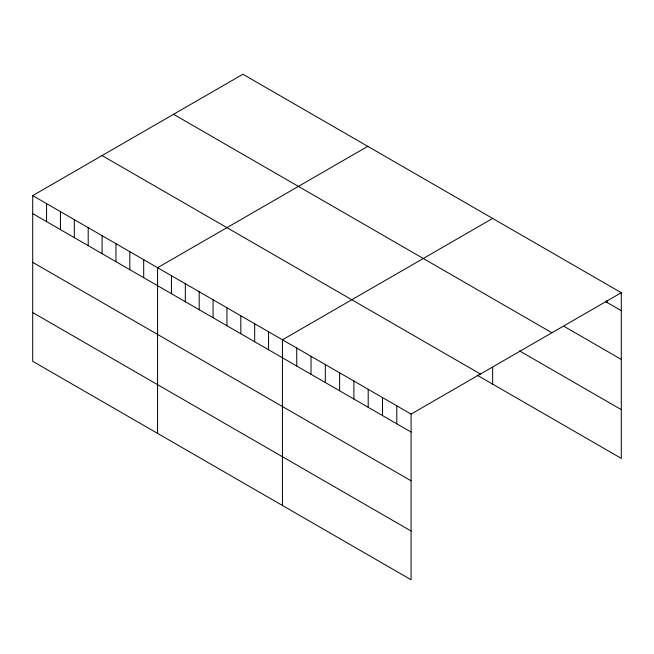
<?xml version="1.0" encoding="UTF-8"?>
<svg xmlns="http://www.w3.org/2000/svg" width="654" height="654" viewBox="0 0 654 654"><rect width="100%" height="100%" fill="white"/><g stroke="black" fill="none" stroke-linecap="round" stroke-linejoin="round"><path stroke-width="0.98" d="M32.7 195.611L411.088 414.072L411.088 579.755L32.7 361.294L32.7 195.611L242.912 74.245L621.3 292.706L621.3 458.389L477.044 375.094M367.785 146.341L157.565 267.707L157.565 433.381M492.65 218.436L282.438 339.802L282.438 505.477M411.088 414.072L621.3 292.706M605.326 301.461L621.3 310.691M564.124 326.42L621.3 359.43M173.547 114.303L551.927 332.755M519.554 350.904L621.3 409.641M102.073 155.562L480.453 374.023M32.7 213.596L411.088 432.057M32.7 262.336L411.088 480.796M32.7 312.555L411.088 531.007M607.002 300.439L607.002 302.434M492.65 367.859L492.65 384.111M396.79 405.823L396.79 423.8M382.5 397.567L382.5 415.552M368.202 389.318L368.202 407.295M353.904 381.061L353.904 399.046M339.614 372.813L339.614 390.79M325.316 364.556L325.316 382.541M311.026 356.307L311.026 374.284M296.728 348.051L296.728 366.027M268.557 331.791L268.557 349.767M254.684 323.779L254.684 341.756M240.811 315.768L240.811 333.744M226.938 307.756L226.938 325.741M213.065 299.745L213.065 317.73M199.192 291.733L199.192 309.718M185.319 283.73L185.319 301.707M171.438 275.718L171.438 293.695M143.692 259.695L143.692 277.68M129.819 251.684L129.819 269.669M115.946 243.672L115.946 261.657M102.073 235.669L102.073 253.646M88.2 227.657L88.2 245.634M74.319 219.646L74.319 237.623M60.446 211.634L60.446 229.619M46.573 203.623L46.573 221.608"/></g></svg>
